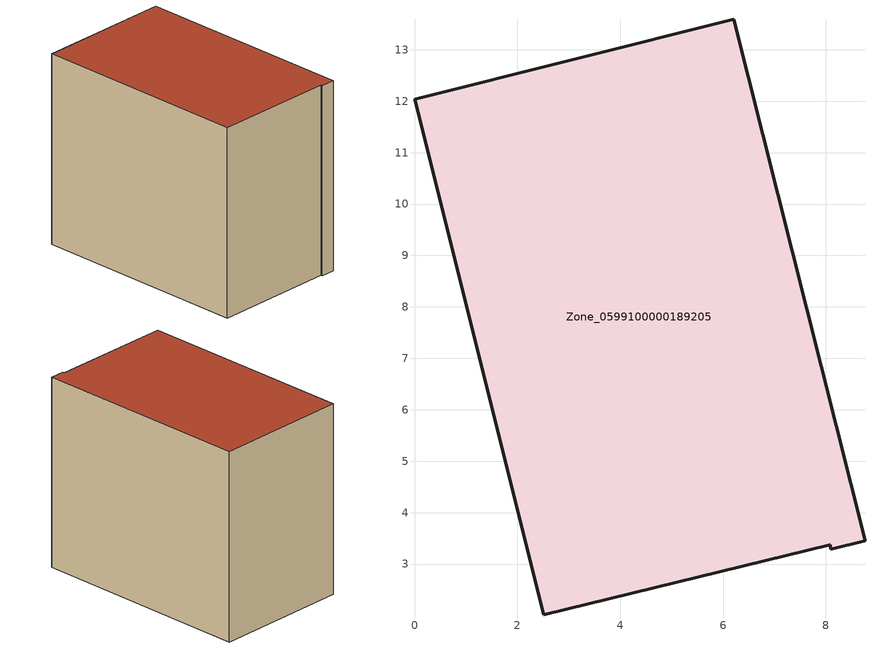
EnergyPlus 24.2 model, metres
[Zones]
Zone_0599100000189205
 floor ground (C_G): 8.1,3.29 8.08,3.38 2.52,2.02 0,12.04 6.21,13.59 8.76,3.45 z0
 wall outside (C_F): 8.76,3.45 6.21,13.59 0,12.04 2.52,2.02 8.08,3.38 8.1,3.29 8.76,3.45 z0:9.03
 roof outside (C_R): 8.08,3.38 8.1,3.29 8.76,3.45 6.21,13.59 0,12.04 2.52,2.02 z9.03
[BUILDING]
Pand.0599100000189205: North Axis=0; Terrain=City; Loads Convergence Tolerance Value=0.04; Temperature Convergence Tolerance Value=0.4; Solar Distribution=FullExterior; Maximum Number of Warmup Days=25; Minimum Number of Warmup Days=1
[Site:Location]
Rotterdam.The.Hague.AP_ZH_NLD Design_Conditions: Latitude=51.96; Longitude=4.45; Time Zone=1; Elevation=-4.5
[SITE:GROUNDTEMPERATURE:BUILDINGSURFACE]
18, 18, 18, 18, 18, 18, 18, 18, 18, 18, 18, 18
[MATERIAL] Thermal Absorptance=0.9; Solar Absorptance=0.7; Visible Absorptance=0.7
Name | Roughness | Thickness | Conductivity | Density | Specific Heat
G.TI.1946-1964 | MediumSmooth | 0.15 | 1 | 540 | 1210
F.TI.1946-1964 | Rough | 0.3 | 0.857143 | 1920 | 840
R.TI.1946-1964 | MediumRough | 0.2 | 0.277778 | 1500 | 1000
[CONSTRUCTION]
C_G: G.TI.1946-1964
C_F: F.TI.1946-1964
C_R: R.TI.1946-1964
[ZONE]
Zone_0599100000189205: Type=1; Multiplier=1; Ceiling Height=Autocalculate; Volume=Autocalculate; Floor Area=autocalculate; Part of Total Floor Area=Yes
[ZONEINFILTRATION:DESIGNFLOWRATE]
Infil_Zone_0599100000189205: Zone or ZoneList or Space or SpaceList=Zone_0599100000189205; Schedule=AlwaysOn; Design Flow Rate Calculation Method=Flow/Area; Flow Rate per Floor Area=0.003; Constant Term Coefficient=1; Temperature Term Coefficient=0; Velocity Term Coefficient=0; Velocity Squared Term Coefficient=0
[HVACTEMPLATE:ZONE:IDEALLOADSAIRSYSTEM]
Zone_0599100000189205: Maximum Heating Supply Air Temperature=50; Minimum Cooling Supply Air Temperature=13; Maximum Heating Supply Air Humidity Ratio=0.0156; Minimum Cooling Supply Air Humidity Ratio=0.0077; Heating Limit=NoLimit; Cooling Limit=NoLimit; Dehumidification Control Type=ConstantSensibleHeatRatio; Cooling Sensible Heat Ratio=0.7; Dehumidification Setpoint=60; Humidification Control Type=None; Humidification Setpoint=30; Outdoor Air Method=None; Outdoor Air Flow Rate per Person=0.00944; Outdoor Air Flow Rate per Zone Floor Area=0; Outdoor Air Flow Rate per Zone=0; Demand Controlled Ventilation Type=None; Outdoor Air Economizer Type=NoEconomizer; Heat Recovery Type=None; Sensible Heat Recovery Effectiveness=0.7; Latent Heat Recovery Effectiveness=0.65
[ZONECONTROL:THERMOSTAT]
ThermostatControl_Zone_0599100000189205: Zone or ZoneList=Zone_0599100000189205; Control Type Schedule=DualSetpointControlType; Control 1=Thermostat_Zone_0599100000189205; Temperature Difference Between Cutout And Setpoint=0
[THERMOSTATSETPOINT:DUALSETPOINT]
Thermostat_Zone_0599100000189205: Heating Setpoint Temperature Schedule=HeatingSetpoint_Zone_0599100000189205; Cooling Setpoint Temperature Schedule=CoolingSetpoint_Zone_0599100000189205
[SCHEDULE:COMPACT]
HeatingSetpoint_Zone_0599100000189205: Through: 12/31, For: AllDays, Until: 24:00, 21
CoolingSetpoint_Zone_0599100000189205: Through: 12/31, For: AllDays, Until: 24:00, 24
DualSetpointControlType: Through: 12/31, For: AllDays, Until: 24:00, 4
AlwaysOn: Through: 12/31, For: AllDays, Until: 24:00, 1
